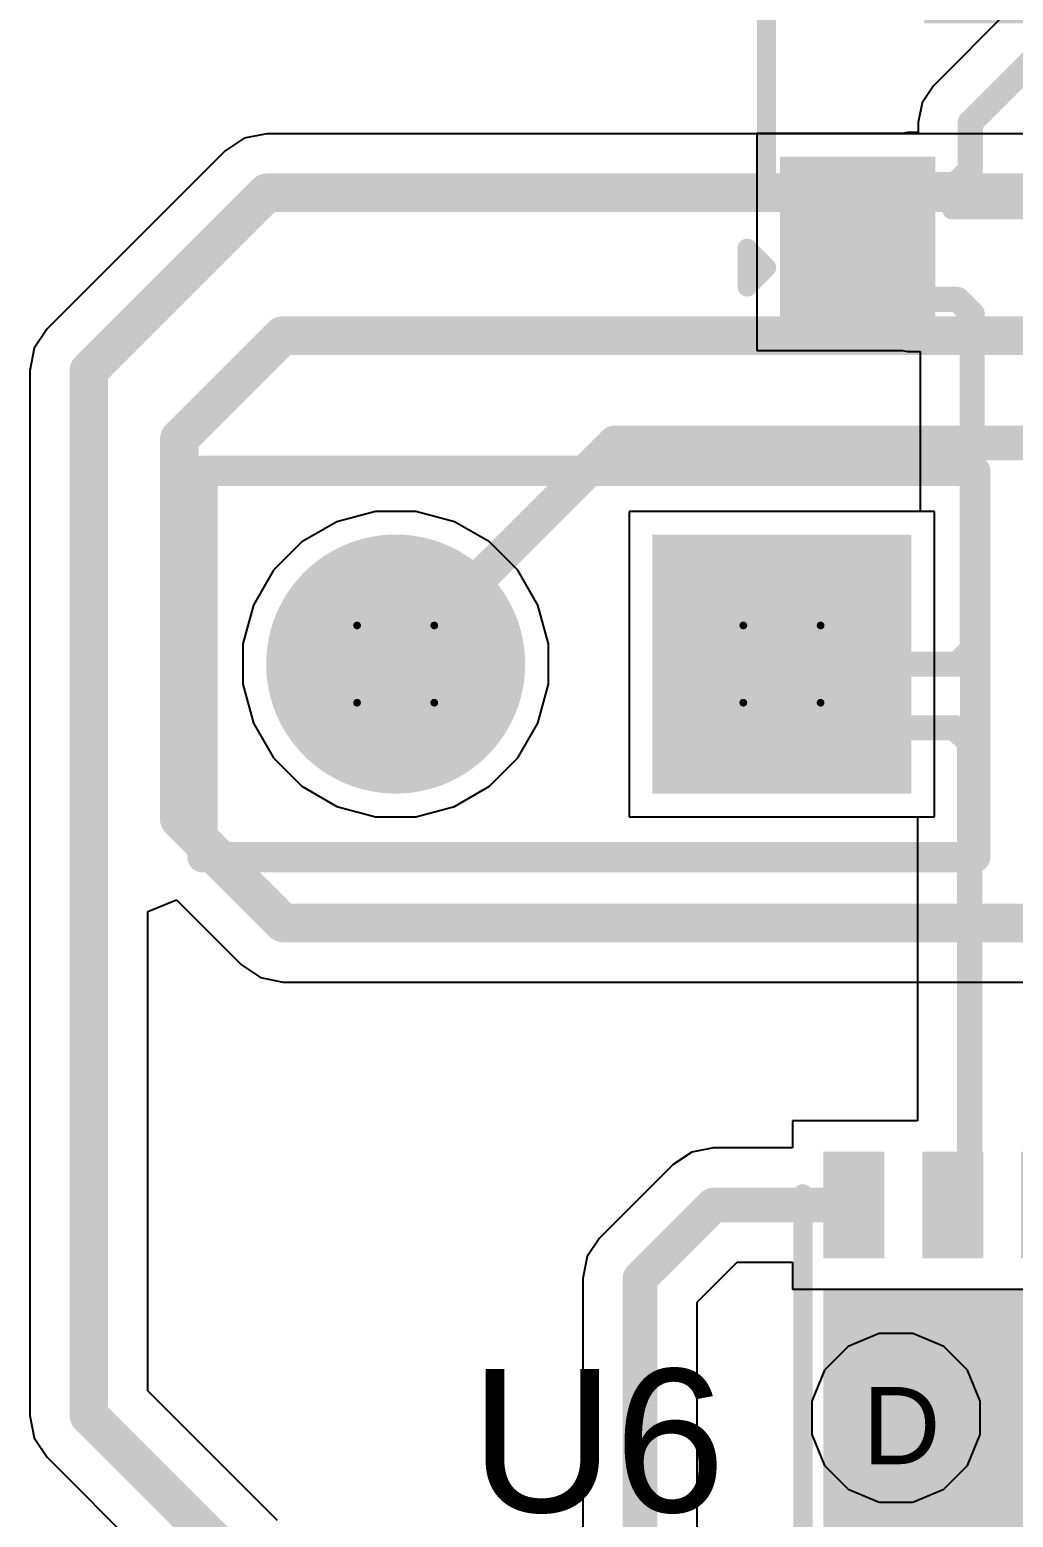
# Model space of a CAD drawing. Header units: inches. Extents: x 0 to 5401, y 0 to 5414.
# Drawn here: x 47.17 to 53.64, y 90.24 to 100.02 of the extents above; entities that cross this region are included whole.
import ezdxf

# ---------------------------------------------------------------- set-up
doc = ezdxf.new("R2010")
doc.units = ezdxf.units.IN
for name, color, linetype in [('Bottom Layer', 5, 'Continuous'), ('Bottom Solder', 6, 'Continuous'), ('Drill Drawing', 1, 'Continuous'), ('Layer 1', 16, 'Continuous'), ('Layer 2', 76, 'Continuous'), ('Multi-Layer', 9, 'Continuous'), ('Pad Holes', 156, 'Continuous'), ('Top Layer', 1, 'Continuous'), ('Top Overlay', 2, 'Continuous'), ('Top Paste', 8, 'Continuous'), ('Top Solder', 216, 'Continuous'), ('Via Holes', 16, 'Continuous')]:
    doc.layers.add(name, color=color, linetype=linetype)
doc.styles.add('Arial', font='', dxfattribs={"height": 0.2})
doc.styles.get('Arial').set_extended_font_data('Arial')

# ---------------------------------------------------------------- blocks, each defined once
blk = doc.blocks.new('VSON_14_3_4_5__30')
at = {"layer": 'Top Layer'}
for points in [[(-1.1, 2.1), (-1.1, 1.8), (-1.7, 1.8), (-1.7, 2.1)], [(0.8, 2.1), (0.8, -2.1), (-0.8, -2.1), (-0.8, 2.1)], [(1.7, 2.1), (1.7, 1.8), (1.1, 1.8), (1.1, 2.1)], [(-1.1, 1.45), (-1.1, 1.15), (-1.7, 1.15), (-1.7, 1.45)], [(1.7, 1.45), (1.7, 1.15), (1.1, 1.15), (1.1, 1.45)], [(-1.1, 0.8), (-1.1, 0.5), (-1.7, 0.5), (-1.7, 0.8)], [(1.7, 0.8), (1.7, 0.5), (1.1, 0.5), (1.1, 0.8)], [(-1.1, 0.15), (-1.1, -0.15), (-1.7, -0.15), (-1.7, 0.15)], [(1.7, 0.15), (1.7, -0.15), (1.1, -0.15), (1.1, 0.15)], [(-1.1, -0.5), (-1.1, -0.8), (-1.7, -0.8), (-1.7, -0.5)], [(1.7, -0.5), (1.7, -0.8), (1.1, -0.8), (1.1, -0.5)], [(-1.1, -1.15), (-1.1, -1.45), (-1.7, -1.45), (-1.7, -1.15)], [(1.7, -1.15), (1.7, -1.45), (1.1, -1.45), (1.1, -1.15)], [(-1.1, -1.8), (-1.1, -2.1), (-1.7, -2.1), (-1.7, -1.8)], [(1.7, -1.8), (1.7, -2.1), (1.1, -2.1), (1.1, -1.8)]]:
    blk.add_hatch(color=1, dxfattribs=at).paths.add_polyline_path(points)
at = {"layer": 'Top Solder'}
for points in [[(-1.0492, 2.1508), (-1.0492, 1.7492), (-1.7508, 1.7492), (-1.7508, 2.1508)], [(0.8508, 2.1508), (0.8508, -2.1508), (-0.8508, -2.1508), (-0.8508, 2.1508)], [(1.7508, 2.1508), (1.7508, 1.7492), (1.0492, 1.7492), (1.0492, 2.1508)], [(-1.0492, 1.5008), (-1.0492, 1.0992), (-1.7508, 1.0992), (-1.7508, 1.5008)], [(1.7508, 1.5008), (1.7508, 1.0992), (1.0492, 1.0992), (1.0492, 1.5008)], [(-1.0492, 0.8508), (-1.0492, 0.4492), (-1.7508, 0.4492), (-1.7508, 0.8508)], [(1.7508, 0.8508), (1.7508, 0.4492), (1.0492, 0.4492), (1.0492, 0.8508)], [(-1.0492, 0.2008), (-1.0492, -0.2008), (-1.7508, -0.2008), (-1.7508, 0.2008)], [(1.7508, 0.2008), (1.7508, -0.2008), (1.0492, -0.2008), (1.0492, 0.2008)], [(-1.0492, -0.4492), (-1.0492, -0.8508), (-1.7508, -0.8508), (-1.7508, -0.4492)], [(1.7508, -0.4492), (1.7508, -0.8508), (1.0492, -0.8508), (1.0492, -0.4492)], [(-1.0492, -1.0992), (-1.0492, -1.5008), (-1.7508, -1.5008), (-1.7508, -1.0992)], [(1.7508, -1.0992), (1.7508, -1.5008), (1.0492, -1.5008), (1.0492, -1.0992)], [(-1.0492, -1.7492), (-1.0492, -2.1508), (-1.7508, -2.1508), (-1.7508, -1.7492)], [(1.7508, -1.7492), (1.7508, -2.1508), (1.0492, -2.1508), (1.0492, -1.7492)]]:
    blk.add_hatch(color=216, dxfattribs=at).paths.add_polyline_path(points)
at = {"layer": 'Top Overlay'}
for points in [[(-1.4986, 2.286, 0.127, 0.127, 0), (1.4732, 2.286, 0.127, 0.127, 0)], [(-1.9736, 2.0673, 0.127, 0.127, 0), (-1.8466, 1.9403, 0.127, 0.127, 0)], [(-1.9736, 2.0673, 0.127, 0.127, 0), (-1.9736, 1.8133, 0.127, 0.127, 0)], [(-1.8466, 1.9403, 0.127, 0.127, 0), (-1.9736, 1.8133, 0.127, 0.127, 0)], [(-1.4986, -2.286, 0.127, 0.127, 0), (1.4732, -2.286, 0.127, 0.127, 0)]]:
    blk.add_lwpolyline(points, format="xyseb", dxfattribs=at)
for points in [[(-1.5304, 2.286, 0.0635, 0.0635, 1), (-1.4668, 2.286, 0.0635, 0.0635, 1)], [(1.4414, 2.286, 0.0635, 0.0635, 1), (1.505, 2.286, 0.0635, 0.0635, 1)], [(-2.0053, 2.0673, 0.0635, 0.0635, 1), (-1.9418, 2.0673, 0.0635, 0.0635, 1)], [(-2.0053, 2.0673, 0.0635, 0.0635, 1), (-1.9418, 2.0673, 0.0635, 0.0635, 1)], [(-1.8783, 1.9403, 0.0635, 0.0635, 1), (-1.8148, 1.9403, 0.0635, 0.0635, 1)], [(-1.8783, 1.9403, 0.0635, 0.0635, 1), (-1.8148, 1.9403, 0.0635, 0.0635, 1)], [(-2.0053, 1.8133, 0.0635, 0.0635, 1), (-1.9418, 1.8133, 0.0635, 0.0635, 1)], [(-2.0053, 1.8133, 0.0635, 0.0635, 1), (-1.9418, 1.8133, 0.0635, 0.0635, 1)], [(-1.5304, -2.286, 0.0635, 0.0635, 1), (-1.4668, -2.286, 0.0635, 0.0635, 1)], [(1.4414, -2.286, 0.0635, 0.0635, 1), (1.505, -2.286, 0.0635, 0.0635, 1)]]:
    blk.add_lwpolyline(points, format="xyseb", close=True, dxfattribs=at)
blk = doc.blocks.new('HDR1X2__192')
at = {"layer": 'Bottom Layer'}
blk.add_hatch(color=5, dxfattribs=at).paths.add_polyline_path([(-0.75, 0.75), (0.75, 0.75), (0.75, -0.75), (-0.75, -0.75)])
h = blk.add_hatch(color=5, dxfattribs=at)
edge = h.paths.add_edge_path()
edge.add_arc((2.54, 0), 0.75, 0, 360)
at = {"layer": 'Bottom Solder'}
blk.add_hatch(color=6, dxfattribs=at).paths.add_polyline_path([(-0.8516, 0.8516), (0.8516, 0.8516), (0.8516, -0.8516), (-0.8516, -0.8516)])
h = blk.add_hatch(color=6, dxfattribs=at)
edge = h.paths.add_edge_path()
edge.add_arc((2.54, 0), 0.8516, 0, 360)
at = {"layer": 'Layer 1'}
blk.add_hatch(color=16, dxfattribs=at).paths.add_polyline_path([(-0.75, 0.75), (0.75, 0.75), (0.75, -0.75), (-0.75, -0.75)])
h = blk.add_hatch(color=16, dxfattribs=at)
edge = h.paths.add_edge_path()
edge.add_arc((2.54, 0), 0.75, 0, 360)
at = {"layer": 'Layer 2'}
blk.add_hatch(color=76, dxfattribs=at).paths.add_polyline_path([(-0.75, 0.75), (0.75, 0.75), (0.75, -0.75), (-0.75, -0.75)])
h = blk.add_hatch(color=76, dxfattribs=at)
edge = h.paths.add_edge_path()
edge.add_arc((2.54, 0), 0.75, 0, 360)
at = {"layer": 'Multi-Layer'}
blk.add_hatch(color=9, dxfattribs=at).paths.add_polyline_path([(-0.75, 0.75), (0.75, 0.75), (0.75, -0.75), (-0.75, -0.75)])
h = blk.add_hatch(color=9, dxfattribs=at)
edge = h.paths.add_edge_path()
edge.add_arc((2.54, 0), 0.75, 0, 360)
at = {"layer": 'Pad Holes'}
h = blk.add_hatch(color=7, dxfattribs=at)
edge = h.paths.add_edge_path()
edge.add_arc((0, 0), 0.45, 0, 360)
h = blk.add_hatch(color=7, dxfattribs=at)
edge = h.paths.add_edge_path()
edge.add_arc((2.54, 0), 0.45, 0, 360)
at = {"layer": 'Top Layer'}
blk.add_hatch(color=1, dxfattribs=at).paths.add_polyline_path([(-0.75, 0.75), (0.75, 0.75), (0.75, -0.75), (-0.75, -0.75)])
h = blk.add_hatch(color=1, dxfattribs=at)
edge = h.paths.add_edge_path()
edge.add_arc((2.54, 0), 0.75, 0, 360)
at = {"layer": 'Top Solder'}
blk.add_hatch(color=216, dxfattribs=at).paths.add_polyline_path([(-0.8516, 0.8516), (0.8516, 0.8516), (0.8516, -0.8516), (-0.8516, -0.8516)])
h = blk.add_hatch(color=216, dxfattribs=at)
edge = h.paths.add_edge_path()
edge.add_arc((2.54, 0), 0.8516, 0, 360)
at = {"layer": 'Top Overlay'}
for points in [[(3.81, 1.27, 0.2, 0.2, 0), (-1.27, 1.27, 0.2, 0.2, 0)], [(-1.27, 1.27, 0.2, 0.2, 0), (-1.27, -1.27, 0.2, 0.2, 0)], [(3.81, 1.27, 0.2, 0.2, 0), (3.81, -1.27, 0.2, 0.2, 0)], [(3.81, -1.27, 0.2, 0.2, 0), (-1.27, -1.27, 0.2, 0.2, 0)]]:
    blk.add_lwpolyline(points, format="xyseb", dxfattribs=at)
for points in [[(-1.32, 1.27, 0.1, 0.1, 1), (-1.22, 1.27, 0.1, 0.1, 1)], [(-1.32, 1.27, 0.1, 0.1, 1), (-1.22, 1.27, 0.1, 0.1, 1)], [(3.76, 1.27, 0.1, 0.1, 1), (3.86, 1.27, 0.1, 0.1, 1)], [(3.76, 1.27, 0.1, 0.1, 1), (3.86, 1.27, 0.1, 0.1, 1)], [(-1.32, -1.27, 0.1, 0.1, 1), (-1.22, -1.27, 0.1, 0.1, 1)], [(-1.32, -1.27, 0.1, 0.1, 1), (-1.22, -1.27, 0.1, 0.1, 1)], [(3.76, -1.27, 0.1, 0.1, 1), (3.86, -1.27, 0.1, 0.1, 1)], [(3.76, -1.27, 0.1, 0.1, 1), (3.86, -1.27, 0.1, 0.1, 1)]]:
    blk.add_lwpolyline(points, format="xyseb", close=True, dxfattribs=at)
blk = doc.blocks.new('SOT_23_220')
at = {"layer": 'Top Layer'}
for points in [[(-0.41, 1.46), (0.41, 1.46), (0.41, 0.54), (-0.41, 0.54)], [(-1.36, -0.54), (-0.54, -0.54), (-0.54, -1.46), (-1.36, -1.46)], [(0.54, -0.54), (1.36, -0.54), (1.36, -1.46), (0.54, -1.46)]]:
    blk.add_hatch(color=1, dxfattribs=at).paths.add_polyline_path(points)
at = {"layer": 'Top Paste'}
for points in [[(-0.41, 1.46), (0.41, 1.46), (0.41, 0.54), (-0.41, 0.54)], [(-1.36, -0.54), (-0.54, -0.54), (-0.54, -1.46), (-1.36, -1.46)], [(0.54, -0.54), (1.36, -0.54), (1.36, -1.46), (0.54, -1.46)]]:
    blk.add_hatch(color=8, dxfattribs=at).paths.add_polyline_path(points)
at = {"layer": 'Top Solder'}
for points in [[(-0.5116, 1.5616), (0.5116, 1.5616), (0.5116, 0.4384), (-0.5116, 0.4384)], [(-1.4616, -0.4384), (-0.4384, -0.4384), (-0.4384, -1.5616), (-1.4616, -1.5616)], [(0.4384, -0.4384), (1.4616, -0.4384), (1.4616, -1.5616), (0.4384, -1.5616)]]:
    blk.add_hatch(color=216, dxfattribs=at).paths.add_polyline_path(points)
at = {"layer": 'Top Overlay'}
for points in [[(-1.5494, -0.5842, 0.127, 0.127, 0), (-1.5494, 0.8128, 0.127, 0.127, 0)], [(-1.5494, 0.8128, 0.127, 0.127, 0), (-0.5588, 0.8128, 0.127, 0.127, 0)], [(0.5588, 0.8128, 0.127, 0.127, 0), (1.5494, 0.8128, 0.127, 0.127, 0)], [(1.5494, -0.5842, 0.127, 0.127, 0), (1.5494, 0.8128, 0.127, 0.127, 0)], [(-0.3302, -0.7874, 0.127, 0.127, 0), (0.3302, -0.7874, 0.127, 0.127, 0)], [(-1.6764, -1.0414, 0.127, 0.127, 0), (-1.5494, -1.1684, 0.127, 0.127, 0)], [(-1.6764, -1.2954, 0.127, 0.127, 0), (-1.6764, -1.0414, 0.127, 0.127, 0)], [(-1.6764, -1.2954, 0.127, 0.127, 0), (-1.5494, -1.1684, 0.127, 0.127, 0)]]:
    blk.add_lwpolyline(points, format="xyseb", dxfattribs=at)
for points in [[(-1.5812, 0.8128, 0.0635, 0.0635, 1), (-1.5176, 0.8128, 0.0635, 0.0635, 1)], [(-1.5812, 0.8128, 0.0635, 0.0635, 1), (-1.5176, 0.8128, 0.0635, 0.0635, 1)], [(-0.5905, 0.8128, 0.0635, 0.0635, 1), (-0.5271, 0.8128, 0.0635, 0.0635, 1)], [(0.5271, 0.8128, 0.0635, 0.0635, 1), (0.5905, 0.8128, 0.0635, 0.0635, 1)], [(1.5176, 0.8128, 0.0635, 0.0635, 1), (1.5812, 0.8128, 0.0635, 0.0635, 1)], [(1.5176, 0.8128, 0.0635, 0.0635, 1), (1.5812, 0.8128, 0.0635, 0.0635, 1)], [(-1.5812, -0.5842, 0.0635, 0.0635, 1), (-1.5176, -0.5842, 0.0635, 0.0635, 1)], [(1.5176, -0.5842, 0.0635, 0.0635, 1), (1.5812, -0.5842, 0.0635, 0.0635, 1)], [(-0.3619, -0.7874, 0.0635, 0.0635, 1), (-0.2984, -0.7874, 0.0635, 0.0635, 1)], [(0.2984, -0.7874, 0.0635, 0.0635, 1), (0.3619, -0.7874, 0.0635, 0.0635, 1)], [(-1.7082, -1.0414, 0.0635, 0.0635, 1), (-1.6446, -1.0414, 0.0635, 0.0635, 1)], [(-1.7082, -1.0414, 0.0635, 0.0635, 1), (-1.6446, -1.0414, 0.0635, 0.0635, 1)], [(-1.5812, -1.1684, 0.0635, 0.0635, 1), (-1.5176, -1.1684, 0.0635, 0.0635, 1)], [(-1.5812, -1.1684, 0.0635, 0.0635, 1), (-1.5176, -1.1684, 0.0635, 0.0635, 1)], [(-1.7082, -1.2954, 0.0635, 0.0635, 1), (-1.6446, -1.2954, 0.0635, 0.0635, 1)], [(-1.7082, -1.2954, 0.0635, 0.0635, 1), (-1.6446, -1.2954, 0.0635, 0.0635, 1)]]:
    blk.add_lwpolyline(points, format="xyseb", close=True, dxfattribs=at)

msp = doc.modelspace()

# ---------------------------------------------------------------- hatches: boundary and pattern name
at = {"layer": 'Bottom Layer'}
h = msp.add_hatch(color=5, dxfattribs=at)
edge = h.paths.add_edge_path()
edge.add_arc((52.8708, 90.897), 0.3, 0, 360)
at = {"layer": 'Bottom Solder'}
h = msp.add_hatch(color=6, dxfattribs=at)
edge = h.paths.add_edge_path()
edge.add_arc((52.8708, 90.897), 0.4016, 0, 360)
at = {"layer": 'Layer 1'}
h = msp.add_hatch(color=16, dxfattribs=at)
edge = h.paths.add_edge_path()
edge.add_arc((52.8708, 90.897), 0.3, 0, 360)
at = {"layer": 'Layer 2'}
h = msp.add_hatch(color=76, dxfattribs=at)
edge = h.paths.add_edge_path()
edge.add_arc((52.8708, 90.897), 0.3, 0, 360)
at = {"layer": 'Top Layer'}
h = msp.add_hatch(color=1, dxfattribs=at)
edge = h.paths.add_edge_path()
edge.add_arc((52.8708, 90.897), 0.3, 0, 360)
at = {"layer": 'Top Solder'}
h = msp.add_hatch(color=216, dxfattribs=at)
edge = h.paths.add_edge_path()
edge.add_arc((52.8708, 90.897), 0.4016, 0, 360)
at = {"layer": 'Via Holes'}
h = msp.add_hatch(color=7, dxfattribs=at)
edge = h.paths.add_edge_path()
edge.add_arc((52.8708, 90.897), 0.15, 0, 360)

# ---------------------------------------------------------------- linework, layer by layer
at = {"layer": 'Bottom Layer'}
for p, q in [((48.5849, 99.3107), (48.4588, 99.2265)), ((48.7335, 99.3403), (48.5849, 99.3107)), ((81.6675, 99.3403), (48.7335, 99.3403)), ((48.4588, 99.2265), (47.2884, 98.0561)), ((47.2884, 98.0561), (47.2042, 97.9301)), ((47.2042, 97.9301), (47.1746, 97.7814)), ((47.1746, 97.7814), (47.1746, 90.9135)), ((47.9516, 94.2258), (48.1393, 94.3035)), ((48.1393, 94.3035), (48.5663, 93.8765)), ((47.9516, 91.0744), (47.9516, 94.2258)), ((48.5663, 93.8765), (48.6923, 93.7923)), ((48.6923, 93.7923), (48.841, 93.7627)), ((48.841, 93.7627), (54.1159, 93.7627)), ((48.8032, 90.2227), (47.9516, 91.0744)), ((47.1746, 90.9135), (47.2042, 90.7648)), ((47.2042, 90.7648), (47.2884, 90.6388)), ((47.2884, 90.6388), (48.3676, 89.5595))]:
    msp.add_line(p, q, dxfattribs=at)
for points in [[(47.5631, 97.7814, 0.254, 0.254, 0), (48.7335, 98.9518, 0.254, 0.254, 0)], [(48.7335, 98.9518, 0.254, 0.254, 0), (81.6675, 98.9518, 0.254, 0.254, 0)], [(48.1584, 97.3343, 0.254, 0.254, 0), (48.8361, 98.012, 0.254, 0.254, 0)], [(48.8361, 98.012, 0.254, 0.254, 0), (80.5744, 98.012, 0.254, 0.254, 0)], [(47.5631, 90.9135, 0.254, 0.254, 0), (47.5631, 97.7814, 0.254, 0.254, 0)], [(48.1584, 94.8338, 0.254, 0.254, 0), (48.1584, 97.3343, 0.254, 0.254, 0)], [(49.5673, 95.853, 0.2286, 0.2286, 0), (51.0212, 97.3069, 0.2286, 0.2286, 0)], [(51.0212, 97.3069, 0.2286, 0.2286, 0), (55.6394, 97.3069, 0.2286, 0.2286, 0)], [(48.1584, 94.8338, 0.254, 0.254, 0), (48.841, 94.1512, 0.254, 0.254, 0)], [(48.841, 94.1512, 0.254, 0.254, 0), (54.462, 94.1512, 0.254, 0.254, 0)], [(47.5631, 90.9135, 0.254, 0.254, 0), (48.6423, 89.8342, 0.254, 0.254, 0)]]:
    msp.add_lwpolyline(points, format="xyseb", dxfattribs=at)
for points in [[(48.67, 98.9518, 0.127, 0.127, 1), (48.797, 98.9518, 0.127, 0.127, 1)], [(48.67, 98.9518, 0.127, 0.127, 1), (48.797, 98.9518, 0.127, 0.127, 1)], [(48.7726, 98.012, 0.127, 0.127, 1), (48.8996, 98.012, 0.127, 0.127, 1)], [(48.7726, 98.012, 0.127, 0.127, 1), (48.8996, 98.012, 0.127, 0.127, 1)], [(47.4996, 97.7814, 0.127, 0.127, 1), (47.6266, 97.7814, 0.127, 0.127, 1)], [(47.4996, 97.7814, 0.127, 0.127, 1), (47.6266, 97.7814, 0.127, 0.127, 1)], [(48.0949, 97.3343, 0.127, 0.127, 1), (48.2219, 97.3343, 0.127, 0.127, 1)], [(48.0949, 97.3343, 0.127, 0.127, 1), (48.2219, 97.3343, 0.127, 0.127, 1)], [(50.964, 97.3069, 0.1143, 0.1143, 1), (51.0783, 97.3069, 0.1143, 0.1143, 1)], [(50.964, 97.3069, 0.1143, 0.1143, 1), (51.0783, 97.3069, 0.1143, 0.1143, 1)], [(49.5102, 95.853, 0.1143, 0.1143, 1), (49.6245, 95.853, 0.1143, 0.1143, 1)], [(48.0949, 94.8338, 0.127, 0.127, 1), (48.2219, 94.8338, 0.127, 0.127, 1)], [(48.0949, 94.8338, 0.127, 0.127, 1), (48.2219, 94.8338, 0.127, 0.127, 1)], [(48.7775, 94.1512, 0.127, 0.127, 1), (48.9045, 94.1512, 0.127, 0.127, 1)], [(48.7775, 94.1512, 0.127, 0.127, 1), (48.9045, 94.1512, 0.127, 0.127, 1)], [(47.4996, 90.9135, 0.127, 0.127, 1), (47.6266, 90.9135, 0.127, 0.127, 1)], [(47.4996, 90.9135, 0.127, 0.127, 1), (47.6266, 90.9135, 0.127, 0.127, 1)]]:
    msp.add_lwpolyline(points, format="xyseb", close=True, dxfattribs=at)
at = {"layer": 'Drill Drawing'}
for points in [[(49.3268, 96.107, 0.0508, 0.0508, 0), (49.8348, 96.107, 0.0508, 0.0508, 0)], [(49.3268, 95.599, 0.0508, 0.0508, 0), (49.3268, 96.107, 0.0508, 0.0508, 0)], [(49.8348, 95.599, 0.0508, 0.0508, 0), (49.8348, 96.107, 0.0508, 0.0508, 0)], [(51.8668, 96.107, 0.0508, 0.0508, 0), (52.3748, 96.107, 0.0508, 0.0508, 0)], [(51.8668, 95.599, 0.0508, 0.0508, 0), (51.8668, 96.107, 0.0508, 0.0508, 0)], [(52.3748, 95.599, 0.0508, 0.0508, 0), (52.3748, 96.107, 0.0508, 0.0508, 0)], [(49.3268, 95.599, 0.0508, 0.0508, 0), (49.8348, 95.599, 0.0508, 0.0508, 0)], [(51.8668, 95.599, 0.0508, 0.0508, 0), (52.3748, 95.599, 0.0508, 0.0508, 0)]]:
    msp.add_lwpolyline(points, format="xyseb", dxfattribs=at)
for points in [[(49.3141, 96.107, 0.0254, 0.0254, 1), (49.3395, 96.107, 0.0254, 0.0254, 1)], [(49.3141, 96.107, 0.0254, 0.0254, 1), (49.3395, 96.107, 0.0254, 0.0254, 1)], [(49.8221, 96.107, 0.0254, 0.0254, 1), (49.8475, 96.107, 0.0254, 0.0254, 1)], [(49.8221, 96.107, 0.0254, 0.0254, 1), (49.8475, 96.107, 0.0254, 0.0254, 1)], [(51.8541, 96.107, 0.0254, 0.0254, 1), (51.8795, 96.107, 0.0254, 0.0254, 1)], [(51.8541, 96.107, 0.0254, 0.0254, 1), (51.8795, 96.107, 0.0254, 0.0254, 1)], [(52.3621, 96.107, 0.0254, 0.0254, 1), (52.3875, 96.107, 0.0254, 0.0254, 1)], [(52.3621, 96.107, 0.0254, 0.0254, 1), (52.3875, 96.107, 0.0254, 0.0254, 1)], [(49.3141, 95.599, 0.0254, 0.0254, 1), (49.3395, 95.599, 0.0254, 0.0254, 1)], [(49.3141, 95.599, 0.0254, 0.0254, 1), (49.3395, 95.599, 0.0254, 0.0254, 1)], [(49.8221, 95.599, 0.0254, 0.0254, 1), (49.8475, 95.599, 0.0254, 0.0254, 1)], [(49.8221, 95.599, 0.0254, 0.0254, 1), (49.8475, 95.599, 0.0254, 0.0254, 1)], [(51.8541, 95.599, 0.0254, 0.0254, 1), (51.8795, 95.599, 0.0254, 0.0254, 1)], [(51.8541, 95.599, 0.0254, 0.0254, 1), (51.8795, 95.599, 0.0254, 0.0254, 1)], [(52.3621, 95.599, 0.0254, 0.0254, 1), (52.3875, 95.599, 0.0254, 0.0254, 1)], [(52.3621, 95.599, 0.0254, 0.0254, 1), (52.3875, 95.599, 0.0254, 0.0254, 1)]]:
    msp.add_lwpolyline(points, format="xyseb", close=True, dxfattribs=at)
at = {"layer": 'Layer 1'}
for p, q in [((49.4486, 96.857), (49.1933, 96.7886)), ((49.713, 96.857), (49.4486, 96.857)), ((49.9683, 96.7886), (49.713, 96.857)), ((53.1248, 96.857), (51.1168, 96.857)), ((51.1168, 96.857), (51.1168, 94.849)), ((53.1248, 94.849), (53.1248, 96.857)), ((49.1933, 96.7886), (48.9643, 96.6564)), ((50.1973, 96.6564), (49.9683, 96.7886)), ((48.9643, 96.6564), (48.7774, 96.4695)), ((50.3842, 96.4695), (50.1973, 96.6564)), ((48.7774, 96.4695), (48.6452, 96.2405)), ((50.5164, 96.2405), (50.3842, 96.4695)), ((48.6452, 96.2405), (48.5768, 95.9852)), ((50.5848, 95.9852), (50.5164, 96.2405)), ((48.5768, 95.9852), (48.5768, 95.7208)), ((50.5848, 95.7208), (50.5848, 95.9852)), ((48.5768, 95.7208), (48.6452, 95.4655)), ((50.5164, 95.4655), (50.5848, 95.7208)), ((48.6452, 95.4655), (48.7774, 95.2365)), ((50.3842, 95.2365), (50.5164, 95.4655)), ((48.7774, 95.2365), (48.9643, 95.0496)), ((50.1973, 95.0496), (50.3842, 95.2365)), ((48.9643, 95.0496), (49.1933, 94.9174)), ((49.9683, 94.9174), (50.1973, 95.0496)), ((49.1933, 94.9174), (49.4486, 94.849)), ((49.713, 94.849), (49.9683, 94.9174)), ((49.4486, 94.849), (49.713, 94.849)), ((51.1168, 94.849), (53.1248, 94.849))]:
    msp.add_line(p, q, dxfattribs=at)
at = {"layer": 'Layer 2'}
for p, q in [((49.4486, 96.857), (49.1933, 96.7886)), ((49.713, 96.857), (49.4486, 96.857)), ((49.9683, 96.7886), (49.713, 96.857)), ((53.1248, 96.857), (51.1168, 96.857)), ((51.1168, 96.857), (51.1168, 94.849)), ((53.1248, 94.849), (53.1248, 96.857)), ((49.1933, 96.7886), (48.9643, 96.6564)), ((50.1973, 96.6564), (49.9683, 96.7886)), ((48.9643, 96.6564), (48.7774, 96.4695)), ((50.3842, 96.4695), (50.1973, 96.6564)), ((48.7774, 96.4695), (48.6452, 96.2405)), ((50.5164, 96.2405), (50.3842, 96.4695)), ((48.6452, 96.2405), (48.5768, 95.9852)), ((50.5848, 95.9852), (50.5164, 96.2405)), ((48.5768, 95.9852), (48.5768, 95.7208)), ((50.5848, 95.7208), (50.5848, 95.9852)), ((48.5768, 95.7208), (48.6452, 95.4655)), ((50.5164, 95.4655), (50.5848, 95.7208)), ((48.6452, 95.4655), (48.7774, 95.2365)), ((50.3842, 95.2365), (50.5164, 95.4655)), ((48.7774, 95.2365), (48.9643, 95.0496)), ((50.1973, 95.0496), (50.3842, 95.2365)), ((48.9643, 95.0496), (49.1933, 94.9174)), ((49.9683, 94.9174), (50.1973, 95.0496)), ((49.1933, 94.9174), (49.4486, 94.849)), ((49.713, 94.849), (49.9683, 94.9174)), ((49.4486, 94.849), (49.713, 94.849)), ((51.1168, 94.849), (53.1248, 94.849)), ((52.7606, 91.451), (52.557, 91.3667)), ((52.981, 91.451), (52.7606, 91.451)), ((53.1846, 91.3667), (52.981, 91.451)), ((52.557, 91.3667), (52.4012, 91.2108)), ((53.3405, 91.2108), (53.1846, 91.3667)), ((52.4012, 91.2108), (52.3168, 91.0072)), ((53.4248, 91.0072), (53.3405, 91.2108)), ((52.3168, 91.0072), (52.3168, 90.7868)), ((53.4248, 90.7868), (53.4248, 91.0072)), ((52.3168, 90.7868), (52.4012, 90.5832)), ((53.3405, 90.5832), (53.4248, 90.7868)), ((52.4012, 90.5832), (52.557, 90.4274)), ((53.1846, 90.4274), (53.3405, 90.5832)), ((52.557, 90.4274), (52.7606, 90.343)), ((52.981, 90.343), (53.1846, 90.4274)), ((52.7606, 90.343), (52.981, 90.343))]:
    msp.add_line(p, q, dxfattribs=at)
at = {"layer": 'Top Layer'}
for p, q in [((53.6115, 100.1505), (53.1164, 99.6554)), ((53.1164, 99.6554), (53.042, 99.5441)), ((53.042, 99.5441), (53.0159, 99.4127)), ((53.0159, 99.4127), (53.0159, 99.3488)), ((52.9129, 99.3422), (51.9546, 99.3422)), ((51.9546, 99.3422), (51.9546, 97.9142)), ((52.9461, 99.3488), (52.9129, 99.3422)), ((53.0159, 99.3488), (52.9461, 99.3488)), ((51.9546, 97.9142), (52.9129, 97.9142)), ((52.9129, 97.9142), (52.9461, 97.9076)), ((52.9461, 97.9076), (53.0286, 97.9076)), ((53.0286, 97.9076), (53.0286, 96.857)), ((49.4486, 96.857), (49.1933, 96.7886)), ((49.713, 96.857), (49.4486, 96.857)), ((49.9683, 96.7886), (49.713, 96.857)), ((53.0286, 96.857), (51.1168, 96.857)), ((51.1168, 96.857), (51.1168, 94.849)), ((49.1933, 96.7886), (48.9643, 96.6564)), ((50.1973, 96.6564), (49.9683, 96.7886)), ((48.9643, 96.6564), (48.7774, 96.4695)), ((50.3842, 96.4695), (50.1973, 96.6564)), ((48.7774, 96.4695), (48.6452, 96.2405)), ((50.5164, 96.2405), (50.3842, 96.4695)), ((48.6452, 96.2405), (48.5768, 95.9852)), ((50.5848, 95.9852), (50.5164, 96.2405)), ((48.5768, 95.9852), (48.5768, 95.7208)), ((50.5848, 95.7208), (50.5848, 95.9852)), ((48.5768, 95.7208), (48.6452, 95.4655)), ((50.5164, 95.4655), (50.5848, 95.7208)), ((48.6452, 95.4655), (48.7774, 95.2365)), ((50.3842, 95.2365), (50.5164, 95.4655)), ((48.7774, 95.2365), (48.9643, 95.0496)), ((50.1973, 95.0496), (50.3842, 95.2365)), ((48.9643, 95.0496), (49.1933, 94.9174)), ((49.9683, 94.9174), (50.1973, 95.0496)), ((49.1933, 94.9174), (49.4486, 94.849)), ((49.713, 94.849), (49.9683, 94.9174)), ((49.4486, 94.849), (49.713, 94.849)), ((51.1168, 94.849), (53.0116, 94.849)), ((53.0116, 94.849), (53.0116, 92.851)), ((53.0116, 92.851), (52.1902, 92.851)), ((52.1902, 92.851), (52.1902, 92.6725)), ((51.5271, 92.6439), (51.4053, 92.5625)), ((51.6708, 92.6725), (51.5271, 92.6439)), ((52.1902, 92.6725), (51.6708, 92.6725)), ((51.4053, 92.5625), (50.9215, 92.0788)), ((50.9215, 92.0788), (50.8401, 91.957)), ((50.8401, 91.957), (50.8116, 91.8133)), ((51.5626, 91.6577), (51.8264, 91.9215)), ((51.8264, 91.9215), (52.1902, 91.9215)), ((52.1902, 91.9215), (52.1902, 91.743)), ((50.8116, 91.8133), (50.8116, 77.1638)), ((52.1902, 91.743), (55.0192, 91.743)), ((51.5626, 89.778), (51.5626, 91.6577))]:
    msp.add_line(p, q, dxfattribs=at)
for points in [[(53.3591, 99.4127, 0.1651, 0.1651, 0), (53.8542, 99.9079, 0.1651, 0.1651, 0)], [(53.3591, 99.1024, 0.1651, 0.1651, 0), (53.3591, 99.4127, 0.1651, 0.1651, 0)], [(53.2623, 99.0057, 0.1651, 0.1651, 0), (53.3591, 99.1024, 0.1651, 0.1651, 0)], [(52.6186, 98.6782, 0.1651, 0.1651, 0), (52.9461, 99.0057, 0.1651, 0.1651, 0)], [(52.9461, 99.0057, 0.1651, 0.1651, 0), (53.2623, 99.0057, 0.1651, 0.1651, 0)], [(52.6186, 98.6282, 0.1651, 0.1651, 0), (52.6186, 98.6782, 0.1651, 0.1651, 0)], [(52.6186, 98.5782, 0.1651, 0.1651, 0), (52.6186, 98.6282, 0.1651, 0.1651, 0)], [(52.6186, 98.5782, 0.1651, 0.1651, 0), (52.9461, 98.2508, 0.1651, 0.1651, 0)], [(52.9461, 98.2508, 0.1651, 0.1651, 0), (53.275, 98.2508, 0.1651, 0.1651, 0)], [(53.275, 98.2508, 0.1651, 0.1651, 0), (53.3718, 98.154, 0.1651, 0.1651, 0)], [(53.3718, 95.9497, 0.1651, 0.1651, 0), (53.3718, 98.154, 0.1651, 0.1651, 0)], [(53.275, 95.853, 0.1651, 0.1651, 0), (53.3718, 95.9497, 0.1651, 0.1651, 0)], [(52.1208, 95.853, 0.1651, 0.1651, 0), (53.275, 95.853, 0.1651, 0.1651, 0)], [(52.1208, 95.853, 0.1651, 0.1651, 0), (52.5399, 95.4339, 0.1651, 0.1651, 0)], [(52.5399, 95.4339, 0.1651, 0.1651, 0), (53.258, 95.4339, 0.1651, 0.1651, 0)], [(53.258, 95.4339, 0.1651, 0.1651, 0), (53.3548, 95.3372, 0.1651, 0.1651, 0)], [(53.3548, 92.5576, 0.1651, 0.1651, 0), (53.3548, 95.3372, 0.1651, 0.1651, 0)], [(53.2442, 92.447, 0.1651, 0.1651, 0), (53.3548, 92.5576, 0.1651, 0.1651, 0)], [(53.2442, 92.297, 0.1651, 0.1651, 0), (53.2442, 92.447, 0.1651, 0.1651, 0)], [(51.1871, 91.8133, 0.2286, 0.2286, 0), (51.6708, 92.297, 0.2286, 0.2286, 0)], [(51.6708, 92.297, 0.2286, 0.2286, 0), (52.5942, 92.297, 0.2286, 0.2286, 0)], [(51.1871, 77.1638, 0.2286, 0.2286, 0), (51.1871, 91.8133, 0.2286, 0.2286, 0)]]:
    msp.add_lwpolyline(points, format="xyseb", dxfattribs=at)
for points in [[(53.3178, 99.4127, 0.0825, 0.0825, 1), (53.4003, 99.4127, 0.0825, 0.0825, 1)], [(53.3178, 99.4127, 0.0825, 0.0825, 1), (53.4003, 99.4127, 0.0825, 0.0825, 1)], [(53.3178, 99.1024, 0.0825, 0.0825, 1), (53.4003, 99.1024, 0.0825, 0.0825, 1)], [(53.3178, 99.1024, 0.0825, 0.0825, 1), (53.4003, 99.1024, 0.0825, 0.0825, 1)], [(52.9048, 99.0057, 0.0825, 0.0825, 1), (52.9873, 99.0057, 0.0825, 0.0825, 1)], [(52.9048, 99.0057, 0.0825, 0.0825, 1), (52.9873, 99.0057, 0.0825, 0.0825, 1)], [(53.2211, 99.0057, 0.0825, 0.0825, 1), (53.3036, 99.0057, 0.0825, 0.0825, 1)], [(53.2211, 99.0057, 0.0825, 0.0825, 1), (53.3036, 99.0057, 0.0825, 0.0825, 1)], [(52.5773, 98.6782, 0.0825, 0.0825, 1), (52.6599, 98.6782, 0.0825, 0.0825, 1)], [(52.5773, 98.6782, 0.0825, 0.0825, 1), (52.6599, 98.6782, 0.0825, 0.0825, 1)], [(52.5773, 98.6282, 0.0825, 0.0825, 1), (52.6599, 98.6282, 0.0825, 0.0825, 1)], [(52.5773, 98.6282, 0.0825, 0.0825, 1), (52.6599, 98.6282, 0.0825, 0.0825, 1)], [(52.5773, 98.5782, 0.0825, 0.0825, 1), (52.6599, 98.5782, 0.0825, 0.0825, 1)], [(52.5773, 98.5782, 0.0825, 0.0825, 1), (52.6599, 98.5782, 0.0825, 0.0825, 1)], [(52.9048, 98.2508, 0.0825, 0.0825, 1), (52.9873, 98.2508, 0.0825, 0.0825, 1)], [(52.9048, 98.2508, 0.0825, 0.0825, 1), (52.9873, 98.2508, 0.0825, 0.0825, 1)], [(53.2338, 98.2508, 0.0825, 0.0825, 1), (53.3163, 98.2508, 0.0825, 0.0825, 1)], [(53.2338, 98.2508, 0.0825, 0.0825, 1), (53.3163, 98.2508, 0.0825, 0.0825, 1)], [(53.3305, 98.154, 0.0825, 0.0825, 1), (53.413, 98.154, 0.0825, 0.0825, 1)], [(53.3305, 98.154, 0.0825, 0.0825, 1), (53.413, 98.154, 0.0825, 0.0825, 1)], [(53.3305, 95.9497, 0.0825, 0.0825, 1), (53.413, 95.9497, 0.0825, 0.0825, 1)], [(53.3305, 95.9497, 0.0825, 0.0825, 1), (53.413, 95.9497, 0.0825, 0.0825, 1)], [(52.0795, 95.853, 0.0825, 0.0825, 1), (52.1621, 95.853, 0.0825, 0.0825, 1)], [(52.0795, 95.853, 0.0825, 0.0825, 1), (52.1621, 95.853, 0.0825, 0.0825, 1)], [(53.2338, 95.853, 0.0825, 0.0825, 1), (53.3163, 95.853, 0.0825, 0.0825, 1)], [(53.2338, 95.853, 0.0825, 0.0825, 1), (53.3163, 95.853, 0.0825, 0.0825, 1)], [(52.4986, 95.4339, 0.0825, 0.0825, 1), (52.5812, 95.4339, 0.0825, 0.0825, 1)], [(52.4986, 95.4339, 0.0825, 0.0825, 1), (52.5812, 95.4339, 0.0825, 0.0825, 1)], [(53.2168, 95.4339, 0.0825, 0.0825, 1), (53.2993, 95.4339, 0.0825, 0.0825, 1)], [(53.2168, 95.4339, 0.0825, 0.0825, 1), (53.2993, 95.4339, 0.0825, 0.0825, 1)], [(53.3135, 95.3372, 0.0825, 0.0825, 1), (53.396, 95.3372, 0.0825, 0.0825, 1)], [(53.3135, 95.3372, 0.0825, 0.0825, 1), (53.396, 95.3372, 0.0825, 0.0825, 1)], [(53.3135, 92.5576, 0.0825, 0.0825, 1), (53.396, 92.5576, 0.0825, 0.0825, 1)], [(53.3135, 92.5576, 0.0825, 0.0825, 1), (53.396, 92.5576, 0.0825, 0.0825, 1)], [(53.2029, 92.447, 0.0825, 0.0825, 1), (53.2855, 92.447, 0.0825, 0.0825, 1)], [(53.2029, 92.447, 0.0825, 0.0825, 1), (53.2855, 92.447, 0.0825, 0.0825, 1)], [(51.6137, 92.297, 0.1143, 0.1143, 1), (51.728, 92.297, 0.1143, 0.1143, 1)], [(51.6137, 92.297, 0.1143, 0.1143, 1), (51.728, 92.297, 0.1143, 0.1143, 1)], [(52.537, 92.297, 0.1143, 0.1143, 1), (52.6513, 92.297, 0.1143, 0.1143, 1)], [(53.2029, 92.297, 0.0825, 0.0825, 1), (53.2855, 92.297, 0.0825, 0.0825, 1)], [(51.1299, 91.8133, 0.1143, 0.1143, 1), (51.2442, 91.8133, 0.1143, 0.1143, 1)], [(51.1299, 91.8133, 0.1143, 0.1143, 1), (51.2442, 91.8133, 0.1143, 0.1143, 1)]]:
    msp.add_lwpolyline(points, format="xyseb", close=True, dxfattribs=at)

# ---------------------------------------------------------------- block references
msp.add_blockref('SOT_23_220', (53.5686, 99.6282))
for name, p, rotation in [('HDR1X2__192', (52.1208, 95.853), 180), ('VSON_14_3_4_5__30', (54.5442, 90.897), 90)]:
    msp.add_blockref(name, p, dxfattribs=dict(rotation=rotation))

# ---------------------------------------------------------------- texts
at = {"layer": 'Drill Drawing', "style": 'Arial'}
msp.add_text('D', height=0.508, dxfattribs=at).set_placement((52.6507, 90.5923))
at = {"layer": 'Top Overlay', "style": 'Arial'}
msp.add_text('U6', height=0.9398, dxfattribs=at).set_placement((50.071, 90.2779))

doc.saveas('drawing.dxf')
